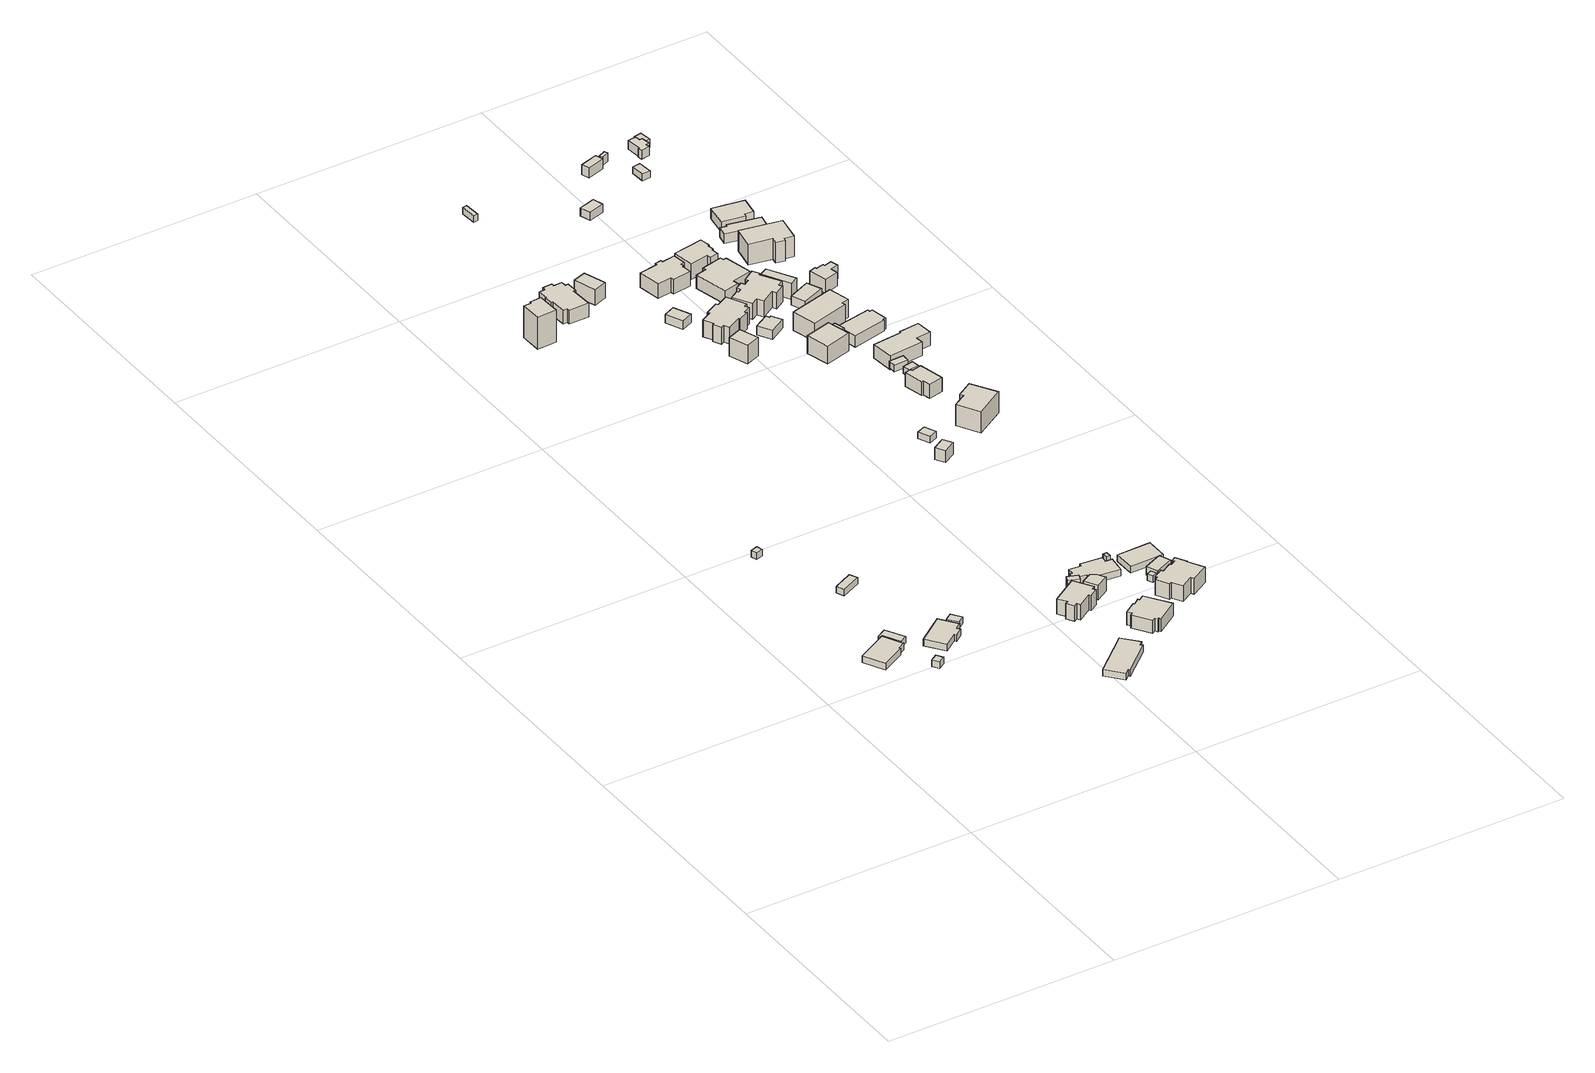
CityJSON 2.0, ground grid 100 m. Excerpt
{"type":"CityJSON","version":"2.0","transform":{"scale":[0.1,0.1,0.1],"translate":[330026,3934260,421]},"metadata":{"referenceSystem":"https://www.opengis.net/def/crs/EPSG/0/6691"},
"CityObjects":{
"building1":{"type":"Building","attributes":{"usage":"411","storeysAboveGround":2,"BuildingIDAttribute.prefecture":"14","BuildingIDAttribute.city":"14151","BuildingDetailAttribute.totalFloorArea":252.6,"BuildingDetailAttribute.buildingFootprintArea":126.3,"BuildingDetailAttribute.buildingStructureType":"601","BuildingDetailAttribute.buildingStructureOrgType":"1","BuildingDetailAttribute.orgUsage":"10","BuildingDetailAttribute.surveyYear":2015,"BuildingLandSlideRiskAttribute.description":"1","BuildingLandSlideRiskAttribute.areaType":"1"},"geometry":[{"type":"Solid","lod":"1","boundaries":[[[[0,1,2,3,4,5,6,7]],[[6,8,9,7]],[[5,10,8,6]],[[4,11,10,5]],[[3,12,11,4]],[[2,13,12,3]],[[1,14,13,2]],[[0,15,14,1]],[[7,9,15,0]],[[8,10,11,12,13,14,15,9]]]]}]},
"building2":{"type":"Building","attributes":{"BuildingIDAttribute.prefecture":"14","BuildingIDAttribute.city":"14151","BuildingDetailAttribute.surveyYear":2015},"geometry":[{"type":"Solid","lod":"1","boundaries":[[[[16,17,18,19]],[[18,20,21,19]],[[17,22,20,18]],[[16,23,22,17]],[[19,21,23,16]],[[20,22,23,21]]]]}]},
"building3":{"type":"Building","attributes":{"BuildingIDAttribute.prefecture":"14","BuildingIDAttribute.city":"14151","BuildingDetailAttribute.surveyYear":2015},"geometry":[{"type":"Solid","lod":"1","boundaries":[[[[24,25,26,27,28,29]],[[28,30,31,29]],[[27,32,30,28]],[[26,33,32,27]],[[25,34,33,26]],[[24,35,34,25]],[[29,31,35,24]],[[30,32,33,34,35,31]]]]}]},
"building4":{"type":"Building","attributes":{"usage":"411","storeysAboveGround":2,"BuildingIDAttribute.prefecture":"14","BuildingIDAttribute.city":"14151","BuildingDetailAttribute.totalFloorArea":239.64,"BuildingDetailAttribute.buildingFootprintArea":119.82,"BuildingDetailAttribute.buildingStructureType":"601","BuildingDetailAttribute.buildingStructureOrgType":"1","BuildingDetailAttribute.orgUsage":"10","BuildingDetailAttribute.surveyYear":2015},"geometry":[{"type":"Solid","lod":"1","boundaries":[[[[36,37,38,39,40,41,42,43]],[[42,44,45,43]],[[41,46,44,42]],[[40,47,46,41]],[[39,48,47,40]],[[38,49,48,39]],[[37,50,49,38]],[[36,51,50,37]],[[43,45,51,36]],[[44,46,47,48,49,50,51,45]]]]}]},
"building5":{"type":"Building","attributes":{"BuildingIDAttribute.prefecture":"14","BuildingIDAttribute.city":"14151","BuildingDetailAttribute.surveyYear":2015},"geometry":[{"type":"Solid","lod":"1","boundaries":[[[[52,53,54,55]],[[54,56,57,55]],[[53,58,56,54]],[[52,59,58,53]],[[55,57,59,52]],[[56,58,59,57]]]]}]},
"building6":{"type":"Building","attributes":{"BuildingIDAttribute.prefecture":"14","BuildingIDAttribute.city":"14151","BuildingDetailAttribute.surveyYear":2015},"geometry":[{"type":"Solid","lod":"1","boundaries":[[[[60,61,62,63]],[[62,64,65,63]],[[61,66,64,62]],[[60,67,66,61]],[[63,65,67,60]],[[64,66,67,65]]]]}]},
"building7":{"type":"Building","attributes":{"usage":"411","storeysAboveGround":2,"BuildingIDAttribute.prefecture":"14","BuildingIDAttribute.city":"14151","BuildingDetailAttribute.totalFloorArea":27.22,"BuildingDetailAttribute.buildingFootprintArea":13.61,"BuildingDetailAttribute.buildingStructureType":"601","BuildingDetailAttribute.buildingStructureOrgType":"1","BuildingDetailAttribute.orgUsage":"10","BuildingDetailAttribute.surveyYear":2015},"geometry":[{"type":"Solid","lod":"1","boundaries":[[[[68,69,70,71]],[[70,72,73,71]],[[69,74,72,70]],[[68,75,74,69]],[[71,73,75,68]],[[72,74,75,73]]]]}]},
"building8":{"type":"Building","attributes":{"usage":"411","storeysAboveGround":1,"BuildingIDAttribute.prefecture":"14","BuildingIDAttribute.city":"14151","BuildingDetailAttribute.totalFloorArea":172.03,"BuildingDetailAttribute.buildingFootprintArea":172.03,"BuildingDetailAttribute.buildingStructureType":"601","BuildingDetailAttribute.buildingStructureOrgType":"1","BuildingDetailAttribute.orgUsage":"10","BuildingDetailAttribute.surveyYear":2015},"geometry":[{"type":"Solid","lod":"1","boundaries":[[[[76,77,78,79,80,81,82,83]],[[82,84,85,83]],[[81,86,84,82]],[[80,87,86,81]],[[79,88,87,80]],[[78,89,88,79]],[[77,90,89,78]],[[76,91,90,77]],[[83,85,91,76]],[[84,86,87,88,89,90,91,85]]]]}]},
"building9":{"type":"Building","attributes":{"usage":"411","measuredHeight":8.7,"storeysAboveGround":2,"BuildingIDAttribute.prefecture":"14","BuildingIDAttribute.city":"14151","BuildingDetailAttribute.totalFloorArea":231.31,"BuildingDetailAttribute.buildingFootprintArea":115.66,"BuildingDetailAttribute.buildingStructureType":"601","BuildingDetailAttribute.buildingStructureOrgType":"1","BuildingDetailAttribute.orgUsage":"10","BuildingDetailAttribute.surveyYear":2015},"geometry":[{"type":"Solid","lod":"1","boundaries":[[[[92,93,94,95,96,97,98,99,100,101,102,103]],[[102,104,105,103]],[[101,106,104,102]],[[100,107,106,101]],[[99,108,107,100]],[[98,109,108,99]],[[97,110,109,98]],[[96,111,110,97]],[[95,112,111,96]],[[94,113,112,95]],[[93,114,113,94]],[[92,115,114,93]],[[103,105,115,92]],[[104,106,107,108,109,110,111,112,113,114,115,105]]]]}]},
"building10":{"type":"Building","attributes":{"usage":"411","measuredHeight":6.9,"storeysAboveGround":1,"BuildingIDAttribute.prefecture":"14","BuildingIDAttribute.city":"14151","BuildingDetailAttribute.totalFloorArea":136.78,"BuildingDetailAttribute.buildingFootprintArea":136.78,"BuildingDetailAttribute.buildingStructureType":"601","BuildingDetailAttribute.buildingStructureOrgType":"1","BuildingDetailAttribute.orgUsage":"10","BuildingDetailAttribute.surveyYear":2015},"geometry":[{"type":"Solid","lod":"1","boundaries":[[[[116,117,118,119,120,121,122,123,124,125,126,127,128,129]],[[128,130,131,129]],[[127,132,130,128]],[[126,133,132,127]],[[125,134,133,126]],[[124,135,134,125]],[[123,136,135,124]],[[122,137,136,123]],[[121,138,137,122]],[[120,139,138,121]],[[119,140,139,120]],[[118,141,140,119]],[[117,142,141,118]],[[116,143,142,117]],[[129,131,143,116]],[[130,132,133,134,135,136,137,138,139,140,141,142,143,131]]]]}]},
"building11":{"type":"Building","attributes":{"measuredHeight":4.5,"BuildingIDAttribute.prefecture":"14","BuildingIDAttribute.city":"14151","BuildingDetailAttribute.surveyYear":2015},"geometry":[{"type":"Solid","lod":"1","boundaries":[[[[144,145,146,147]],[[146,148,149,147]],[[145,150,148,146]],[[144,151,150,145]],[[147,149,151,144]],[[148,150,151,149]]]]}]},
"building12":{"type":"Building","attributes":{"usage":"411","measuredHeight":6.9,"storeysAboveGround":2,"BuildingIDAttribute.prefecture":"14","BuildingIDAttribute.city":"14151","BuildingDetailAttribute.totalFloorArea":51.65,"BuildingDetailAttribute.buildingFootprintArea":25.83,"BuildingDetailAttribute.buildingStructureType":"601","BuildingDetailAttribute.buildingStructureOrgType":"1","BuildingDetailAttribute.orgUsage":"10","BuildingDetailAttribute.surveyYear":2015},"geometry":[{"type":"Solid","lod":"1","boundaries":[[[[152,153,154,155,156]],[[155,157,158,156]],[[154,159,157,155]],[[153,160,159,154]],[[152,161,160,153]],[[156,158,161,152]],[[157,159,160,161,158]]]]}]},
"building13":{"type":"Building","attributes":{"usage":"411","storeysAboveGround":1,"BuildingIDAttribute.prefecture":"14","BuildingIDAttribute.city":"14151","BuildingDetailAttribute.totalFloorArea":134.19,"BuildingDetailAttribute.buildingFootprintArea":134.19,"BuildingDetailAttribute.buildingStructureType":"601","BuildingDetailAttribute.buildingStructureOrgType":"1","BuildingDetailAttribute.orgUsage":"10","BuildingDetailAttribute.surveyYear":2015},"geometry":[{"type":"Solid","lod":"1","boundaries":[[[[162,163,164,165,166,167,168,169,170,171,172,173,174,175]],[[174,176,177,175]],[[173,178,176,174]],[[172,179,178,173]],[[171,180,179,172]],[[170,181,180,171]],[[169,182,181,170]],[[168,183,182,169]],[[167,184,183,168]],[[166,185,184,167]],[[165,186,185,166]],[[164,187,186,165]],[[163,188,187,164]],[[162,189,188,163]],[[175,177,189,162]],[[176,178,179,180,181,182,183,184,185,186,187,188,189,177]]]]}]},
"building14":{"type":"Building","attributes":{"BuildingIDAttribute.prefecture":"14","BuildingIDAttribute.city":"14151","BuildingDetailAttribute.surveyYear":2015},"geometry":[{"type":"Solid","lod":"1","boundaries":[[[[190,191,192,193]],[[192,194,195,193]],[[191,196,194,192]],[[190,197,196,191]],[[193,195,197,190]],[[194,196,197,195]]]]}]},
"building15":{"type":"Building","attributes":{"BuildingIDAttribute.prefecture":"14","BuildingIDAttribute.city":"14151","BuildingDetailAttribute.surveyYear":2015},"geometry":[{"type":"Solid","lod":"1","boundaries":[[[[198,199,200,201]],[[200,202,203,201]],[[199,204,202,200]],[[198,205,204,199]],[[201,203,205,198]],[[202,204,205,203]]]]}]},
"building16":{"type":"Building","attributes":{"usage":"411","measuredHeight":8.7,"storeysAboveGround":1,"BuildingIDAttribute.prefecture":"14","BuildingIDAttribute.city":"14151","BuildingDetailAttribute.totalFloorArea":154.6,"BuildingDetailAttribute.buildingFootprintArea":154.6,"BuildingDetailAttribute.buildingStructureType":"601","BuildingDetailAttribute.buildingStructureOrgType":"1","BuildingDetailAttribute.orgUsage":"10","BuildingDetailAttribute.surveyYear":2015,"BuildingLandSlideRiskAttribute.description":"1","BuildingLandSlideRiskAttribute.areaType":"1"},"geometry":[{"type":"Solid","lod":"1","boundaries":[[[[206,207,208,209,210,211,212,213,214,215,216,217,218,219,220,221,222,223]],[[222,224,225,223]],[[221,226,224,222]],[[220,227,226,221]],[[219,228,227,220]],[[218,229,228,219]],[[217,230,229,218]],[[216,231,230,217]],[[215,232,231,216]],[[214,233,232,215]],[[213,234,233,214]],[[212,235,234,213]],[[211,236,235,212]],[[210,237,236,211]],[[209,238,237,210]],[[208,239,238,209]],[[207,240,239,208]],[[206,241,240,207]],[[223,225,241,206]],[[224,226,227,228,229,230,231,232,233,234,235,236,237,238,239,240,241,225]]]]}]},
"building17":{"type":"Building","attributes":{"usage":"411","measuredHeight":4.5,"storeysAboveGround":1,"BuildingIDAttribute.prefecture":"14","BuildingIDAttribute.city":"14151","BuildingDetailAttribute.totalFloorArea":37.35,"BuildingDetailAttribute.buildingFootprintArea":37.35,"BuildingDetailAttribute.buildingStructureType":"601","BuildingDetailAttribute.buildingStructureOrgType":"1","BuildingDetailAttribute.orgUsage":"10","BuildingDetailAttribute.surveyYear":2015,"BuildingLandSlideRiskAttribute.description":"1","BuildingLandSlideRiskAttribute.areaType":"1"},"geometry":[{"type":"Solid","lod":"1","boundaries":[[[[242,243,244,245]],[[244,246,247,245]],[[243,248,246,244]],[[242,249,248,243]],[[245,247,249,242]],[[246,248,249,247]]]]}]},
"building18":{"type":"Building","attributes":{"usage":"451","storeysAboveGround":1,"BuildingIDAttribute.prefecture":"14","BuildingIDAttribute.city":"14151","BuildingDetailAttribute.totalFloorArea":100.28,"BuildingDetailAttribute.buildingFootprintArea":100.28,"BuildingDetailAttribute.buildingStructureType":"601","BuildingDetailAttribute.buildingStructureOrgType":"1","BuildingDetailAttribute.orgUsage":"200","BuildingDetailAttribute.surveyYear":2015,"BuildingLandSlideRiskAttribute.description":"1","BuildingLandSlideRiskAttribute.areaType":"1"},"geometry":[{"type":"Solid","lod":"1","boundaries":[[[[250,251,252,253]],[[252,254,255,253]],[[251,256,254,252]],[[250,257,256,251]],[[253,255,257,250]],[[254,256,257,255]]]]}]},
"building19":{"type":"Building","attributes":{"usage":"411","measuredHeight":17.9,"storeysAboveGround":2,"BuildingIDAttribute.prefecture":"14","BuildingIDAttribute.city":"14151","BuildingDetailAttribute.totalFloorArea":140.85,"BuildingDetailAttribute.buildingFootprintArea":70.43,"BuildingDetailAttribute.buildingStructureType":"601","BuildingDetailAttribute.buildingStructureOrgType":"1","BuildingDetailAttribute.orgUsage":"10","BuildingDetailAttribute.surveyYear":2015,"BuildingLandSlideRiskAttribute.description":"1","BuildingLandSlideRiskAttribute.areaType":"1"},"geometry":[{"type":"Solid","lod":"1","boundaries":[[[[258,259,260,261,262,263]],[[262,264,265,263]],[[261,266,264,262]],[[260,267,266,261]],[[259,268,267,260]],[[258,269,268,259]],[[263,265,269,258]],[[264,266,267,268,269,265]]]]}]},
"building20":{"type":"Building","attributes":{"usage":"411","measuredHeight":7.1,"storeysAboveGround":2,"BuildingIDAttribute.prefecture":"14","BuildingIDAttribute.city":"14151","BuildingDetailAttribute.totalFloorArea":318.19,"BuildingDetailAttribute.buildingFootprintArea":159.09,"BuildingDetailAttribute.buildingStructureType":"601","BuildingDetailAttribute.buildingStructureOrgType":"1","BuildingDetailAttribute.orgUsage":"10","BuildingDetailAttribute.surveyYear":2015,"BuildingLandSlideRiskAttribute.description":"1","BuildingLandSlideRiskAttribute.areaType":"1"},"geometry":[{"type":"Solid","lod":"1","boundaries":[[[[270,271,272,273,274,275,276,277,278,279,280,281,282,283,284,285,286,287]],[[286,288,289,287]],[[285,290,288,286]],[[284,291,290,285]],[[283,292,291,284]],[[282,293,292,283]],[[281,294,293,282]],[[280,295,294,281]],[[279,296,295,280]],[[278,297,296,279]],[[277,298,297,278]],[[276,299,298,277]],[[275,300,299,276]],[[274,301,300,275]],[[273,302,301,274]],[[272,303,302,273]],[[271,304,303,272]],[[270,305,304,271]],[[287,289,305,270]],[[288,290,291,292,293,294,295,296,297,298,299,300,301,302,303,304,305,289]]]]}]},
"building21":{"type":"Building","attributes":{"usage":"411","measuredHeight":5.7,"storeysAboveGround":1,"BuildingIDAttribute.prefecture":"14","BuildingIDAttribute.city":"14151","BuildingDetailAttribute.totalFloorArea":23.14,"BuildingDetailAttribute.buildingFootprintArea":23.14,"BuildingDetailAttribute.buildingStructureType":"601","BuildingDetailAttribute.buildingStructureOrgType":"1","BuildingDetailAttribute.orgUsage":"10","BuildingDetailAttribute.surveyYear":2015,"BuildingLandSlideRiskAttribute.description":"1","BuildingLandSlideRiskAttribute.areaType":"1"},"geometry":[{"type":"Solid","lod":"1","boundaries":[[[[306,307,308,309]],[[308,310,311,309]],[[307,312,310,308]],[[306,313,312,307]],[[309,311,313,306]],[[310,312,313,311]]]]}]},
"building22":{"type":"Building","attributes":{"usage":"411","storeysAboveGround":1,"BuildingIDAttribute.prefecture":"14","BuildingIDAttribute.city":"14151","BuildingDetailAttribute.totalFloorArea":18.35,"BuildingDetailAttribute.buildingFootprintArea":18.35,"BuildingDetailAttribute.buildingStructureType":"601","BuildingDetailAttribute.buildingStructureOrgType":"1","BuildingDetailAttribute.orgUsage":"10","BuildingDetailAttribute.surveyYear":2015,"BuildingLandSlideRiskAttribute.description":"1","BuildingLandSlideRiskAttribute.areaType":"1"},"geometry":[{"type":"Solid","lod":"1","boundaries":[[[[314,315,316,317]],[[316,318,319,317]],[[315,320,318,316]],[[314,321,320,315]],[[317,319,321,314]],[[318,320,321,319]]]]}]},
"building23":{"type":"Building","attributes":{"usage":"411","measuredHeight":7.6,"storeysAboveGround":2,"BuildingIDAttribute.prefecture":"14","BuildingIDAttribute.city":"14151","BuildingDetailAttribute.totalFloorArea":85.54,"BuildingDetailAttribute.buildingFootprintArea":42.77,"BuildingDetailAttribute.buildingStructureType":"601","BuildingDetailAttribute.buildingStructureOrgType":"1","BuildingDetailAttribute.orgUsage":"10","BuildingDetailAttribute.surveyYear":2015},"geometry":[{"type":"Solid","lod":"1","boundaries":[[[[322,323,324,325]],[[324,326,327,325]],[[323,328,326,324]],[[322,329,328,323]],[[325,327,329,322]],[[326,328,329,327]]]]}]},
"building24":{"type":"Building","attributes":{"measuredHeight":4.4,"BuildingIDAttribute.prefecture":"14","BuildingIDAttribute.city":"14151","BuildingDetailAttribute.surveyYear":2015},"geometry":[{"type":"Solid","lod":"1","boundaries":[[[[330,331,332,333]],[[332,334,335,333]],[[331,336,334,332]],[[330,337,336,331]],[[333,335,337,330]],[[334,336,337,335]]]]}]},
"building25":{"type":"Building","attributes":{"usage":"411","measuredHeight":9.4,"storeysAboveGround":2,"BuildingIDAttribute.prefecture":"14","BuildingIDAttribute.city":"14151","BuildingDetailAttribute.totalFloorArea":79.73,"BuildingDetailAttribute.buildingFootprintArea":39.86,"BuildingDetailAttribute.buildingStructureType":"601","BuildingDetailAttribute.buildingStructureOrgType":"1","BuildingDetailAttribute.orgUsage":"10","BuildingDetailAttribute.surveyYear":2015,"BuildingLandSlideRiskAttribute.description":"1","BuildingLandSlideRiskAttribute.areaType":"1"},"geometry":[{"type":"Solid","lod":"1","boundaries":[[[[338,339,340,341]],[[340,342,343,341]],[[339,344,342,340]],[[338,345,344,339]],[[341,343,345,338]],[[342,344,345,343]]]]}]},
"building26":{"type":"Building","attributes":{"usage":"411","measuredHeight":9.4,"storeysAboveGround":1,"BuildingIDAttribute.prefecture":"14","BuildingIDAttribute.city":"14151","BuildingDetailAttribute.totalFloorArea":162.7,"BuildingDetailAttribute.buildingFootprintArea":162.7,"BuildingDetailAttribute.buildingStructureType":"601","BuildingDetailAttribute.buildingStructureOrgType":"1","BuildingDetailAttribute.orgUsage":"10","BuildingDetailAttribute.surveyYear":2015,"BuildingLandSlideRiskAttribute.description":"1","BuildingLandSlideRiskAttribute.areaType":"1"},"geometry":[{"type":"Solid","lod":"1","boundaries":[[[[346,347,348,349,350,351,352,353,354,355,356,357,358,359,360,361,362,363]],[[362,364,365,363]],[[361,366,364,362]],[[360,367,366,361]],[[359,368,367,360]],[[358,369,368,359]],[[357,370,369,358]],[[356,371,370,357]],[[355,372,371,356]],[[354,373,372,355]],[[353,374,373,354]],[[352,375,374,353]],[[351,376,375,352]],[[350,377,376,351]],[[349,378,377,350]],[[348,379,378,349]],[[347,380,379,348]],[[346,381,380,347]],[[363,365,381,346]],[[364,366,367,368,369,370,371,372,373,374,375,376,377,378,379,380,381,365]]]]}]},
"building27":{"type":"Building","attributes":{"BuildingIDAttribute.prefecture":"14","BuildingIDAttribute.city":"14151","BuildingDetailAttribute.surveyYear":2015},"geometry":[{"type":"Solid","lod":"1","boundaries":[[[[382,383,384,385]],[[384,386,387,385]],[[383,388,386,384]],[[382,389,388,383]],[[385,387,389,382]],[[386,388,389,387]]]]}]},
"building28":{"type":"Building","attributes":{"usage":"411","measuredHeight":11.3,"storeysAboveGround":2,"BuildingIDAttribute.prefecture":"14","BuildingIDAttribute.city":"14151","BuildingDetailAttribute.totalFloorArea":240.13,"BuildingDetailAttribute.buildingFootprintArea":120.07,"BuildingDetailAttribute.buildingStructureType":"601","BuildingDetailAttribute.buildingStructureOrgType":"1","BuildingDetailAttribute.orgUsage":"10","BuildingDetailAttribute.surveyYear":2015},"geometry":[{"type":"Solid","lod":"1","boundaries":[[[[390,391,392,393,394,395]],[[394,396,397,395]],[[393,398,396,394]],[[392,399,398,393]],[[391,400,399,392]],[[390,401,400,391]],[[395,397,401,390]],[[396,398,399,400,401,397]]]]}]},
"building29":{"type":"Building","attributes":{"usage":"411","measuredHeight":9.2,"storeysAboveGround":1,"BuildingIDAttribute.prefecture":"14","BuildingIDAttribute.city":"14151","BuildingDetailAttribute.totalFloorArea":83.29,"BuildingDetailAttribute.buildingFootprintArea":83.29,"BuildingDetailAttribute.buildingStructureType":"601","BuildingDetailAttribute.buildingStructureOrgType":"1","BuildingDetailAttribute.orgUsage":"10","BuildingDetailAttribute.surveyYear":2015},"geometry":[{"type":"Solid","lod":"1","boundaries":[[[[402,403,404,405,406]],[[405,407,408,406]],[[404,409,407,405]],[[403,410,409,404]],[[402,411,410,403]],[[406,408,411,402]],[[407,409,410,411,408]]]]}]},
"building30":{"type":"Building","attributes":{"usage":"411","measuredHeight":4.9,"storeysAboveGround":1,"BuildingIDAttribute.prefecture":"14","BuildingIDAttribute.city":"14151","BuildingDetailAttribute.totalFloorArea":46.66,"BuildingDetailAttribute.buildingFootprintArea":46.66,"BuildingDetailAttribute.buildingStructureType":"601","BuildingDetailAttribute.buildingStructureOrgType":"1","BuildingDetailAttribute.orgUsage":"10","BuildingDetailAttribute.surveyYear":2015},"geometry":[{"type":"Solid","lod":"1","boundaries":[[[[412,413,414,415,416,417]],[[416,418,419,417]],[[415,420,418,416]],[[414,421,420,415]],[[413,422,421,414]],[[412,423,422,413]],[[417,419,423,412]],[[418,420,421,422,423,419]]]]}]},
"building31":{"type":"Building","attributes":{"usage":"411","measuredHeight":7.1,"storeysAboveGround":2,"BuildingIDAttribute.prefecture":"14","BuildingIDAttribute.city":"14151","BuildingDetailAttribute.totalFloorArea":115.55,"BuildingDetailAttribute.buildingFootprintArea":57.78,"BuildingDetailAttribute.buildingStructureType":"601","BuildingDetailAttribute.buildingStructureOrgType":"1","BuildingDetailAttribute.orgUsage":"10","BuildingDetailAttribute.surveyYear":2015},"geometry":[{"type":"Solid","lod":"1","boundaries":[[[[424,425,426,427,428,429,430,431]],[[430,432,433,431]],[[429,434,432,430]],[[428,435,434,429]],[[427,436,435,428]],[[426,437,436,427]],[[425,438,437,426]],[[424,439,438,425]],[[431,433,439,424]],[[432,434,435,436,437,438,439,433]]]]}]},
"building32":{"type":"Building","attributes":{"usage":"411","measuredHeight":7.7,"storeysAboveGround":2,"BuildingIDAttribute.prefecture":"14","BuildingIDAttribute.city":"14151","BuildingDetailAttribute.totalFloorArea":249.63,"BuildingDetailAttribute.buildingFootprintArea":124.82,"BuildingDetailAttribute.buildingStructureType":"601","BuildingDetailAttribute.buildingStructureOrgType":"1","BuildingDetailAttribute.orgUsage":"10","BuildingDetailAttribute.surveyYear":2015},"geometry":[{"type":"Solid","lod":"1","boundaries":[[[[440,441,442,443,444,445,446,447,448,449,450,451,452,453]],[[452,454,455,453]],[[451,456,454,452]],[[450,457,456,451]],[[449,458,457,450]],[[448,459,458,449]],[[447,460,459,448]],[[446,461,460,447]],[[445,462,461,446]],[[444,463,462,445]],[[443,464,463,444]],[[442,465,464,443]],[[441,466,465,442]],[[440,467,466,441]],[[453,455,467,440]],[[454,456,457,458,459,460,461,462,463,464,465,466,467,455]]]]}]},
"building33":{"type":"Building","attributes":{"measuredHeight":3.7,"BuildingIDAttribute.prefecture":"14","BuildingIDAttribute.city":"14151","BuildingDetailAttribute.surveyYear":2015},"geometry":[{"type":"Solid","lod":"1","boundaries":[[[[468,469,470,471]],[[470,472,473,471]],[[469,474,472,470]],[[468,475,474,469]],[[471,473,475,468]],[[472,474,475,473]]]]}]},
"building34":{"type":"Building","attributes":{"measuredHeight":7,"BuildingIDAttribute.prefecture":"14","BuildingIDAttribute.city":"14151","BuildingDetailAttribute.surveyYear":2015},"geometry":[{"type":"Solid","lod":"1","boundaries":[[[[476,477,478,479]],[[478,480,481,479]],[[477,482,480,478]],[[476,483,482,477]],[[479,481,483,476]],[[480,482,483,481]]]]}]},
"building35":{"type":"Building","attributes":{"BuildingIDAttribute.prefecture":"14","BuildingIDAttribute.city":"14151","BuildingDetailAttribute.surveyYear":2015},"geometry":[{"type":"Solid","lod":"1","boundaries":[[[[484,485,486,487]],[[486,488,489,487]],[[485,490,488,486]],[[484,491,490,485]],[[487,489,491,484]],[[488,490,491,489]]]]}]},
"building36":{"type":"Building","attributes":{"usage":"413","measuredHeight":9.7,"storeysAboveGround":1,"BuildingIDAttribute.prefecture":"14","BuildingIDAttribute.city":"14151","BuildingDetailAttribute.totalFloorArea":180.06,"BuildingDetailAttribute.buildingFootprintArea":180.06,"BuildingDetailAttribute.buildingStructureType":"601","BuildingDetailAttribute.buildingStructureOrgType":"1","BuildingDetailAttribute.orgUsage":"30","BuildingDetailAttribute.surveyYear":2015},"geometry":[{"type":"Solid","lod":"1","boundaries":[[[[492,493,494,495,496,497,498,499,500,501,502,503,504,505,506,507,508,509,510,511]],[[510,512,513,511]],[[509,514,512,510]],[[508,515,514,509]],[[507,516,515,508]],[[506,517,516,507]],[[505,518,517,506]],[[504,519,518,505]],[[503,520,519,504]],[[502,521,520,503]],[[501,522,521,502]],[[500,523,522,501]],[[499,524,523,500]],[[498,525,524,499]],[[497,526,525,498]],[[496,527,526,497]],[[495,528,527,496]],[[494,529,528,495]],[[493,530,529,494]],[[492,531,530,493]],[[511,513,531,492]],[[512,514,515,516,517,518,519,520,521,522,523,524,525,526,527,528,529,530,531,513]]]]}]},
"building37":{"type":"Building","attributes":{"usage":"411","measuredHeight":7.7,"storeysAboveGround":2,"BuildingIDAttribute.prefecture":"14","BuildingIDAttribute.city":"14151","BuildingDetailAttribute.totalFloorArea":387.7,"BuildingDetailAttribute.buildingFootprintArea":193.85,"BuildingDetailAttribute.buildingStructureType":"601","BuildingDetailAttribute.buildingStructureOrgType":"1","BuildingDetailAttribute.orgUsage":"10","BuildingDetailAttribute.surveyYear":2015},"geometry":[{"type":"Solid","lod":"1","boundaries":[[[[532,533,534,535,536,537,538,539,540,541]],[[540,542,543,541]],[[539,544,542,540]],[[538,545,544,539]],[[537,546,545,538]],[[536,547,546,537]],[[535,548,547,536]],[[534,549,548,535]],[[533,550,549,534]],[[532,551,550,533]],[[541,543,551,532]],[[542,544,545,546,547,548,549,550,551,543]]]]}]},
"building38":{"type":"Building","attributes":{"usage":"411","measuredHeight":9.6,"storeysAboveGround":2,"BuildingIDAttribute.prefecture":"14","BuildingIDAttribute.city":"14151","BuildingDetailAttribute.totalFloorArea":306.72,"BuildingDetailAttribute.buildingFootprintArea":153.36,"BuildingDetailAttribute.buildingStructureType":"601","BuildingDetailAttribute.buildingStructureOrgType":"1","BuildingDetailAttribute.orgUsage":"10","BuildingDetailAttribute.surveyYear":2015},"geometry":[{"type":"Solid","lod":"1","boundaries":[[[[552,553,554,555,556,557]],[[556,558,559,557]],[[555,560,558,556]],[[554,561,560,555]],[[553,562,561,554]],[[552,563,562,553]],[[557,559,563,552]],[[558,560,561,562,563,559]]]]}]},
"building39":{"type":"Building","attributes":{"usage":"411","measuredHeight":7,"storeysAboveGround":1,"BuildingIDAttribute.prefecture":"14","BuildingIDAttribute.city":"14151","BuildingDetailAttribute.totalFloorArea":166.56,"BuildingDetailAttribute.buildingFootprintArea":166.56,"BuildingDetailAttribute.buildingStructureType":"601","BuildingDetailAttribute.buildingStructureOrgType":"1","BuildingDetailAttribute.orgUsage":"10","BuildingDetailAttribute.surveyYear":2015},"geometry":[{"type":"Solid","lod":"1","boundaries":[[[[564,565,566,567,568,569,570,571]],[[570,572,573,571]],[[569,574,572,570]],[[568,575,574,569]],[[567,576,575,568]],[[566,577,576,567]],[[565,578,577,566]],[[564,579,578,565]],[[571,573,579,564]],[[572,574,575,576,577,578,579,573]]]]}]},
"building40":{"type":"Building","attributes":{"usage":"411","measuredHeight":8,"storeysAboveGround":2,"BuildingIDAttribute.prefecture":"14","BuildingIDAttribute.city":"14151","BuildingDetailAttribute.totalFloorArea":211.34,"BuildingDetailAttribute.buildingFootprintArea":105.67,"BuildingDetailAttribute.buildingStructureType":"601","BuildingDetailAttribute.buildingStructureOrgType":"1","BuildingDetailAttribute.orgUsage":"10","BuildingDetailAttribute.surveyYear":2015},"geometry":[{"type":"Solid","lod":"1","boundaries":[[[[580,581,582,583,584,585,586,587]],[[586,588,589,587]],[[585,590,588,586]],[[584,591,590,585]],[[583,592,591,584]],[[582,593,592,583]],[[581,594,593,582]],[[580,595,594,581]],[[587,589,595,580]],[[588,590,591,592,593,594,595,589]]]]}]},
"building41":{"type":"Building","attributes":{"usage":"411","measuredHeight":8,"storeysAboveGround":2,"BuildingIDAttribute.prefecture":"14","BuildingIDAttribute.city":"14151","BuildingDetailAttribute.totalFloorArea":176.73,"BuildingDetailAttribute.buildingFootprintArea":88.36,"BuildingDetailAttribute.buildingStructureType":"601","BuildingDetailAttribute.buildingStructureOrgType":"1","BuildingDetailAttribute.orgUsage":"10","BuildingDetailAttribute.surveyYear":2015},"geometry":[{"type":"Solid","lod":"1","boundaries":[[[[596,597,598,599,600,601,602,603,604,605]],[[604,606,607,605]],[[603,608,606,604]],[[602,609,608,603]],[[601,610,609,602]],[[600,611,610,601]],[[599,612,611,600]],[[598,613,612,599]],[[597,614,613,598]],[[596,615,614,597]],[[605,607,615,596]],[[606,608,609,610,611,612,613,614,615,607]]]]}]},
"building42":{"type":"Building","attributes":{"usage":"451","measuredHeight":5.2,"storeysAboveGround":2,"BuildingIDAttribute.prefecture":"14","BuildingIDAttribute.city":"14151","BuildingDetailAttribute.totalFloorArea":98.07,"BuildingDetailAttribute.buildingFootprintArea":49.04,"BuildingDetailAttribute.buildingStructureType":"601","BuildingDetailAttribute.buildingStructureOrgType":"1","BuildingDetailAttribute.orgUsage":"200","BuildingDetailAttribute.surveyYear":2015},"geometry":[{"type":"Solid","lod":"1","boundaries":[[[[616,617,618,619]],[[618,620,621,619]],[[617,622,620,618]],[[616,623,622,617]],[[619,621,623,616]],[[620,622,623,621]]]]}]},
"building43":{"type":"Building","attributes":{"usage":"413","measuredHeight":8.4,"storeysAboveGround":1,"BuildingIDAttribute.prefecture":"14","BuildingIDAttribute.city":"14151","BuildingDetailAttribute.totalFloorArea":42.36,"BuildingDetailAttribute.buildingFootprintArea":42.36,"BuildingDetailAttribute.buildingStructureType":"601","BuildingDetailAttribute.buildingStructureOrgType":"1","BuildingDetailAttribute.orgUsage":"30","BuildingDetailAttribute.surveyYear":2015},"geometry":[{"type":"Solid","lod":"1","boundaries":[[[[624,625,626,627]],[[626,628,629,627]],[[625,630,628,626]],[[624,631,630,625]],[[627,629,631,624]],[[628,630,631,629]]]]}]},
"building44":{"type":"Building","attributes":{"measuredHeight":4.3,"BuildingIDAttribute.prefecture":"14","BuildingIDAttribute.city":"14151","BuildingDetailAttribute.surveyYear":2015},"geometry":[{"type":"Solid","lod":"1","boundaries":[[[[632,633,634,635]],[[634,636,637,635]],[[633,638,636,634]],[[632,639,638,633]],[[635,637,639,632]],[[636,638,639,637]]]]}]},
"building45":{"type":"Building","attributes":{"usage":"411","measuredHeight":6.8,"storeysAboveGround":2,"BuildingIDAttribute.prefecture":"14","BuildingIDAttribute.city":"14151","BuildingDetailAttribute.totalFloorArea":88.98,"BuildingDetailAttribute.buildingFootprintArea":44.49,"BuildingDetailAttribute.buildingStructureType":"601","BuildingDetailAttribute.buildingStructureOrgType":"1","BuildingDetailAttribute.orgUsage":"10","BuildingDetailAttribute.surveyYear":2015},"geometry":[{"type":"Solid","lod":"1","boundaries":[[[[640,641,642,643,644,645,646,647,648,649]],[[648,650,651,649]],[[647,652,650,648]],[[646,653,652,647]],[[645,654,653,646]],[[644,655,654,645]],[[643,656,655,644]],[[642,657,656,643]],[[641,658,657,642]],[[640,659,658,641]],[[649,651,659,640]],[[650,652,653,654,655,656,657,658,659,651]]]]}]},
"building46":{"type":"Building","attributes":{"usage":"411","measuredHeight":10.9,"storeysAboveGround":2,"BuildingIDAttribute.prefecture":"14","BuildingIDAttribute.city":"14151","BuildingDetailAttribute.totalFloorArea":325.91,"BuildingDetailAttribute.buildingFootprintArea":162.96,"BuildingDetailAttribute.buildingStructureType":"601","BuildingDetailAttribute.buildingStructureOrgType":"1","BuildingDetailAttribute.orgUsage":"10","BuildingDetailAttribute.surveyYear":2015},"geometry":[{"type":"Solid","lod":"1","boundaries":[[[[660,661,662,663,664,665,666,667]],[[666,668,669,667]],[[665,670,668,666]],[[664,671,670,665]],[[663,672,671,664]],[[662,673,672,663]],[[661,674,673,662]],[[660,675,674,661]],[[667,669,675,660]],[[668,670,671,672,673,674,675,669]]]]}]},
"building47":{"type":"Building","attributes":{"usage":"451","measuredHeight":5.5,"storeysAboveGround":1,"BuildingIDAttribute.prefecture":"14","BuildingIDAttribute.city":"14151","BuildingDetailAttribute.totalFloorArea":78.25,"BuildingDetailAttribute.buildingFootprintArea":78.25,"BuildingDetailAttribute.buildingStructureType":"601","BuildingDetailAttribute.buildingStructureOrgType":"1","BuildingDetailAttribute.orgUsage":"200","BuildingDetailAttribute.surveyYear":2015},"geometry":[{"type":"Solid","lod":"1","boundaries":[[[[676,677,678,679,680,681]],[[680,682,683,681]],[[679,684,682,680]],[[678,685,684,679]],[[677,686,685,678]],[[676,687,686,677]],[[681,683,687,676]],[[682,684,685,686,687,683]]]]}]},
"building48":{"type":"Building","attributes":{"measuredHeight":5.3,"BuildingIDAttribute.prefecture":"14","BuildingIDAttribute.city":"14151","BuildingDetailAttribute.surveyYear":2015},"geometry":[{"type":"Solid","lod":"1","boundaries":[[[[688,689,690,691]],[[690,692,693,691]],[[689,694,692,690]],[[688,695,694,689]],[[691,693,695,688]],[[692,694,695,693]]]]}]},
"building49":{"type":"Building","attributes":{"usage":"411","measuredHeight":5.7,"storeysAboveGround":1,"BuildingIDAttribute.prefecture":"14","BuildingIDAttribute.city":"14151","BuildingDetailAttribute.totalFloorArea":103.57,"BuildingDetailAttribute.buildingFootprintArea":103.57,"BuildingDetailAttribute.buildingStructureType":"601","BuildingDetailAttribute.buildingStructureOrgType":"1","BuildingDetailAttribute.orgUsage":"10","BuildingDetailAttribute.surveyYear":2015},"geometry":[{"type":"Solid","lod":"1","boundaries":[[[[696,697,698,699,700,701]],[[700,702,703,701]],[[699,704,702,700]],[[698,705,704,699]],[[697,706,705,698]],[[696,707,706,697]],[[701,703,707,696]],[[702,704,705,706,707,703]]]]}]},
"building50":{"type":"Building","attributes":{"measuredHeight":4,"BuildingIDAttribute.prefecture":"14","BuildingIDAttribute.city":"14151","BuildingDetailAttribute.surveyYear":2015},"geometry":[{"type":"Solid","lod":"1","boundaries":[[[[708,709,710,711]],[[710,712,713,711]],[[709,714,712,710]],[[708,715,714,709]],[[711,713,715,708]],[[712,714,715,713]]]]}]},
"building51":{"type":"Building","attributes":{"usage":"431","storeysAboveGround":1,"BuildingIDAttribute.prefecture":"14","BuildingIDAttribute.city":"14151","BuildingDetailAttribute.totalFloorArea":17.59,"BuildingDetailAttribute.buildingFootprintArea":17.59,"BuildingDetailAttribute.buildingStructureType":"601","BuildingDetailAttribute.buildingStructureOrgType":"1","BuildingDetailAttribute.orgUsage":"143","BuildingDetailAttribute.surveyYear":2015},"geometry":[{"type":"Solid","lod":"1","boundaries":[[[[716,717,718,719]],[[718,720,721,719]],[[717,722,720,718]],[[716,723,722,717]],[[719,721,723,716]],[[720,722,723,721]]]]}]},
"building52":{"type":"Building","attributes":{"measuredHeight":4.5,"BuildingIDAttribute.prefecture":"14","BuildingIDAttribute.city":"14151","BuildingDetailAttribute.surveyYear":2015},"geometry":[{"type":"Solid","lod":"1","boundaries":[[[[724,725,726,727,728,729,730,731,732,733]],[[732,734,735,733]],[[731,736,734,732]],[[730,737,736,731]],[[729,738,737,730]],[[728,739,738,729]],[[727,740,739,728]],[[726,741,740,727]],[[725,742,741,726]],[[724,743,742,725]],[[733,735,743,724]],[[734,736,737,738,739,740,741,742,743,735]]]]}]},
"building53":{"type":"Building","attributes":{"measuredHeight":4.2,"BuildingIDAttribute.prefecture":"14","BuildingIDAttribute.city":"14151","BuildingDetailAttribute.surveyYear":2015},"geometry":[{"type":"Solid","lod":"1","boundaries":[[[[744,745,746,747,748,749]],[[748,750,751,749]],[[747,752,750,748]],[[746,753,752,747]],[[745,754,753,746]],[[744,755,754,745]],[[749,751,755,744]],[[750,752,753,754,755,751]]]]}]}
},
"vertices":[
[148,733,341],[151,727,341],[49,673,341],[1,762,341],[123,827,341],[135,833,341],[173,760,341],[179,749,341],[173,760,371],[179,749,371],[135,833,371],[123,827,371],[1,762,371],[49,673,371],[151,727,371],[148,733,371],
[208,571,380],[225,543,380],[195,525,380],[178,553,380],[195,525,410],[178,553,410],[225,543,410],[208,571,410],
[119,835,344],[162,859,344],[207,779,344],[173,760,344],[135,833,344],[123,827,344],[135,833,374],[123,827,374],[173,760,374],[207,779,374],[162,859,374],[119,835,374],
[388,681,368],[354,655,368],[347,663,368],[291,622,368],[234,699,368],[350,786,368],[404,713,368],[378,694,368],[404,713,398],[378,694,398],[350,786,398],[234,699,398],[291,622,398],[347,663,398],[354,655,398],[388,681,398],
[97,1649,258],[89,1676,258],[119,1685,258],[127,1658,258],[119,1685,288],[127,1658,288],[89,1676,288],[97,1649,288],
[203,1204,313],[188,1237,313],[271,1276,313],[287,1242,313],[271,1276,343],[287,1242,343],[188,1237,343],[203,1204,343],
[435,740,372],[405,717,372],[374,759,372],[404,781,372],[374,759,402],[404,781,402],[405,717,402],[435,740,402],
[692,0,450],[631,70,450],[795,213,450],[853,147,450],[837,133,450],[846,123,450],[717,12,450],[712,18,450],[717,12,480],[712,18,480],[846,123,480],[837,133,480],[853,147,480],[795,213,480],[631,70,480],[692,0,480],
[897,547,413],[883,538,413],[891,525,413],[855,502,413],[850,511,413],[789,472,413],[780,486,413],[765,476,413],[745,508,413],[758,516,413],[734,553,413],[847,625,413],[734,553,482],[847,625,482],[758,516,482],[745,508,482],[765,476,482],[780,486,482],[789,472,482],[850,511,482],[855,502,482],[891,525,482],[883,538,482],[897,547,482],
[967,207,451],[961,202,451],[953,214,451],[940,205,451],[890,280,451],[900,288,451],[888,306,451],[938,340,451],[941,335,451],[968,354,451],[972,348,451],[996,363,451],[1065,261,451],[972,198,451],[1065,261,510],[972,198,510],[996,363,510],[972,348,510],[968,354,510],[941,335,510],[938,340,510],[888,306,510],[900,288,510],[890,280,510],[940,205,510],[953,214,510],[961,202,510],[967,207,510],
[910,678,412],[901,653,412],[857,670,412],[866,694,412],[857,670,453],[866,694,453],[901,653,453],[910,678,453],
[919,614,426],[942,600,426],[962,565,426],[906,533,426],[874,589,426],[906,533,490],[874,589,490],[962,565,490],[942,600,490],[919,614,490],
[905,692,412],[890,693,412],[892,716,412],[905,714,412],[908,743,412],[959,738,412],[961,752,412],[1056,742,412],[1053,715,412],[1081,712,412],[1073,638,412],[941,652,412],[944,676,412],[904,681,412],[944,676,442],[904,681,442],[941,652,442],[1073,638,442],[1081,712,442],[1053,715,442],[1056,742,442],[961,752,442],[959,738,442],[908,743,442],[905,714,442],[892,716,442],[890,693,442],[905,692,442],
[1063,749,420],[1080,750,420],[1082,726,420],[1064,725,420],[1082,726,450],[1064,725,450],[1080,750,450],[1063,749,450],
[1139,515,428],[1128,540,428],[1150,550,428],[1161,525,428],[1150,550,458],[1161,525,458],[1128,540,458],[1139,515,458],
[1279,502,410],[1317,434,410],[1242,390,410],[1234,403,410],[1180,372,410],[1155,416,410],[1145,410,410],[1114,464,410],[1131,474,410],[1126,482,410],[1166,505,410],[1171,496,410],[1215,522,410],[1219,516,410],[1242,529,410],[1237,537,410],[1255,548,410],[1281,503,410],[1255,548,481],[1281,503,481],[1237,537,481],[1242,529,481],[1219,516,481],[1215,522,481],[1171,496,481],[1166,505,481],[1126,482,481],[1131,474,481],[1114,464,481],[1145,410,481],[1155,416,481],[1180,372,481],[1234,403,481],[1242,390,481],[1317,434,481],[1279,502,481],
[1166,526,426],[1144,574,426],[1225,610,426],[1246,561,426],[1225,610,465],[1246,561,465],[1144,574,465],[1166,526,465],
[1264,736,406],[1265,643,406],[1118,641,406],[1117,734,406],[1118,641,436],[1117,734,436],[1265,643,436],[1264,736,436],
[341,3568,9],[337,3661,9],[372,3662,9],[372,3671,9],[422,3674,9],[426,3572,9],[422,3674,154],[426,3572,154],[372,3671,154],[372,3662,154],[337,3661,154],[341,3568,154],
[548,3681,102],[550,3631,102],[540,3630,102],[545,3533,102],[457,3531,102],[457,3544,102],[439,3544,102],[435,3611,102],[429,3611,102],[426,3650,102],[431,3650,102],[429,3696,102],[455,3697,102],[454,3712,102],[496,3715,102],[497,3701,102],[533,3704,102],[535,3680,102],[533,3704,164],[535,3680,164],[497,3701,164],[496,3715,164],[454,3712,164],[455,3697,164],[429,3696,164],[431,3650,164],[426,3650,164],[429,3611,164],[435,3611,164],[439,3544,164],[457,3544,164],[457,3531,164],[545,3533,164],[540,3630,164],[550,3631,164],[548,3681,164],
[1084,1881,200],[1060,1921,200],[1113,1953,200],[1137,1913,200],[1113,1953,254],[1137,1913,254],[1060,1921,254],[1084,1881,254],
[1070,1969,243],[1047,2019,243],[1085,2036,243],[1108,1986,243],[1085,2036,273],[1108,1986,273],[1047,2019,273],[1070,1969,273],
[610,3588,98],[577,3684,98],[634,3703,98],[667,3608,98],[634,3703,169],[667,3608,169],[577,3684,169],[610,3588,169],
[828,3261,129],[778,3238,129],[745,3312,129],[794,3334,129],[745,3312,168],[794,3334,168],[778,3238,168],[828,3261,168],
[865,2925,123],[835,3005,123],[897,3029,123],[927,2948,123],[897,3029,208],[927,2948,208],[835,3005,208],[865,2925,208],
[991,3144,137],[1001,3126,137],[971,3110,137],[976,3102,137],[931,3079,137],[928,3086,137],[869,3055,137],[857,3077,137],[842,3069,137],[824,3104,137],[832,3108,137],[809,3149,137],[855,3174,137],[850,3182,137],[908,3214,137],[913,3205,137],[964,3233,137],[1006,3152,137],[964,3233,213],[1006,3152,213],[913,3205,213],[908,3214,213],[850,3182,213],[855,3174,213],[809,3149,213],[832,3108,213],[824,3104,213],[842,3069,213],[857,3077,213],[869,3055,213],[928,3086,213],[931,3079,213],[976,3102,213],[971,3110,213],[1001,3126,213],[991,3144,213],
[587,4375,34],[568,4373,34],[563,4444,34],[582,4446,34],[563,4444,64],[582,4446,64],[568,4373,64],[587,4375,64],
[1207,2007,250],[1266,2042,250],[1257,2056,250],[1324,2097,250],[1389,1992,250],[1262,1915,250],[1389,1992,346],[1262,1915,346],[1324,2097,346],[1257,2056,346],[1266,2042,346],[1207,2007,346],
[1156,2749,203],[1170,2696,203],[1057,2665,203],[1030,2765,203],[1143,2796,203],[1030,2765,284],[1143,2796,284],[1057,2665,284],[1170,2696,284],[1156,2749,284],
[1039,3044,163],[1047,3048,163],[1072,3005,163],[1000,2962,163],[966,3020,163],[1031,3058,163],[966,3020,203],[1031,3058,203],[1000,2962,203],[1072,3005,203],[1047,3048,203],[1039,3044,203],
[1231,2225,238],[1223,2259,238],[1216,2257,238],[1196,2342,238],[1224,2349,238],[1226,2340,238],[1269,2350,238],[1295,2240,238],[1269,2350,301],[1295,2240,301],[1226,2340,301],[1224,2349,301],[1196,2342,301],[1216,2257,301],[1223,2259,301],[1231,2225,301],
[891,3611,106],[919,3616,106],[920,3606,106],[977,3616,106],[986,3558,106],[971,3555,106],[973,3539,106],[967,3538,106],[974,3496,106],[892,3483,106],[889,3500,106],[827,3489,106],[810,3589,106],[892,3602,106],[810,3589,172],[892,3602,172],[827,3489,172],[889,3500,172],[892,3483,172],[974,3496,172],[967,3538,172],[973,3539,172],[971,3555,172],[986,3558,172],[977,3616,172],[920,3606,172],[919,3616,172],[891,3611,172],
[1243,2387,235],[1237,2421,235],[1283,2429,235],[1289,2394,235],[1283,2429,268],[1289,2394,268],[1237,2421,268],[1243,2387,268],
[1143,2796,204],[1177,2806,204],[1190,2759,204],[1156,2749,204],[1190,2759,263],[1156,2749,263],[1177,2806,263],[1143,2796,263],
[1227,2468,219],[1227,2502,219],[1289,2504,219],[1290,2471,219],[1289,2504,249],[1290,2471,249],[1227,2502,249],[1227,2468,249],
[1150,3292,138],[1200,3210,138],[1175,3195,138],[1184,3182,138],[1141,3155,138],[1131,3171,138],[1072,3134,138],[1055,3161,138],[1028,3145,138],[982,3220,138],[1020,3243,138],[1024,3237,138],[1039,3247,138],[1030,3262,138],[1062,3282,138],[1071,3267,138],[1095,3282,138],[1088,3293,138],[1140,3327,138],[1158,3296,138],[1140,3327,211],[1158,3296,211],[1088,3293,211],[1095,3282,211],[1071,3267,211],[1062,3282,211],[1030,3262,211],[1039,3247,211],[1024,3237,211],[1020,3243,211],[982,3220,211],[1028,3145,211],[1055,3161,211],[1072,3134,211],[1131,3171,211],[1141,3155,211],[1184,3182,211],[1175,3195,211],[1200,3210,211],[1150,3292,211],
[1016,3476,122],[1108,3498,122],[1112,3482,122],[1125,3485,122],[1155,3361,122],[1068,3341,122],[1073,3319,122],[1007,3303,122],[972,3451,122],[1020,3462,122],[972,3451,183],[1020,3462,183],[1007,3303,183],[1073,3319,183],[1068,3341,183],[1155,3361,183],[1125,3485,183],[1112,3482,183],[1108,3498,183],[1016,3476,183],
[1290,3018,168],[1314,2926,168],[1282,2918,168],[1286,2904,168],[1122,2859,168],[1094,2966,168],[1122,2859,251],[1094,2966,251],[1286,2904,251],[1282,2918,251],[1314,2926,251],[1290,3018,251],
[1349,2615,206],[1349,2622,206],[1437,2631,206],[1444,2559,206],[1380,2552,206],[1383,2519,206],[1231,2504,206],[1222,2602,206],[1231,2504,268],[1222,2602,268],[1383,2519,268],[1380,2552,268],[1444,2559,268],[1437,2631,268],[1349,2622,268],[1349,2615,268],
[1347,2828,191],[1359,2830,191],[1373,2758,191],[1361,2756,191],[1362,2750,191],[1212,2718,191],[1193,2810,191],[1345,2839,191],[1193,2810,242],[1345,2839,242],[1212,2718,242],[1362,2750,242],[1361,2756,242],[1373,2758,242],[1359,2830,242],[1347,2828,242],
[1120,3593,110],[1113,3592,110],[1118,3563,110],[1112,3562,110],[1117,3530,110],[1079,3524,110],[1077,3540,110],[996,3526,110],[981,3618,110],[1112,3640,110],[981,3618,181],[1112,3640,181],[996,3526,181],[1077,3540,181],[1079,3524,181],[1117,3530,181],[1112,3562,181],[1118,3563,181],[1113,3592,181],[1120,3593,181],
[1209,3062,159],[1183,3121,159],[1279,3164,159],[1307,3101,159],[1279,3164,200],[1307,3101,200],[1183,3121,200],[1209,3062,200],
[1221,3176,138],[1156,3290,138],[1191,3310,138],[1256,3196,138],[1191,3310,212],[1256,3196,212],[1156,3290,212],[1221,3176,212],
[930,4129,51],[916,4175,51],[986,4196,51],[1000,4150,51],[986,4196,88],[1000,4150,88],[916,4175,88],[930,4129,88],
[1347,3209,156],[1349,3202,156],[1382,3211,156],[1385,3202,156],[1417,3211,156],[1426,3177,156],[1391,3168,156],[1399,3138,156],[1337,3121,156],[1316,3200,156],[1337,3121,219],[1316,3200,219],[1399,3138,219],[1391,3168,219],[1426,3177,219],[1417,3211,219],[1385,3202,219],[1382,3211,219],[1349,3202,219],[1347,3209,219],
[1357,3444,117],[1354,3431,117],[1316,3438,117],[1321,3465,117],[1223,3483,117],[1241,3581,117],[1417,3548,117],[1397,3437,117],[1417,3548,211],[1397,3437,211],[1241,3581,211],[1223,3483,211],[1321,3465,211],[1316,3438,211],[1354,3431,211],[1357,3444,211],
[1271,3707,103],[1273,3716,103],[1412,3688,103],[1401,3632,103],[1234,3668,103],[1242,3713,103],[1234,3668,146],[1242,3713,146],[1401,3632,146],[1412,3688,146],[1273,3716,146],[1271,3707,146],
[1092,4391,32],[1081,4425,32],[1157,4449,32],[1168,4415,32],[1157,4449,78],[1168,4415,78],[1081,4425,78],[1092,4391,78],
[1367,3736,102],[1364,3722,102],[1264,3739,102],[1280,3835,102],[1417,3812,102],[1403,3730,102],[1417,3812,149],[1403,3730,149],[1280,3835,149],[1264,3739,149],[1364,3722,149],[1367,3736,149],
[1175,4428,37],[1169,4443,37],[1201,4456,37],[1207,4441,37],[1201,4456,75],[1207,4441,75],[1169,4443,75],[1175,4428,75],
[1276,4254,47],[1240,4251,47],[1235,4312,47],[1270,4316,47],[1235,4312,77],[1270,4316,77],[1240,4251,77],[1276,4254,77],
[1361,4445,42],[1368,4405,42],[1353,4402,42],[1356,4385,42],[1317,4379,42],[1314,4398,42],[1318,4398,42],[1310,4462,42],[1346,4467,42],[1350,4443,42],[1346,4467,82],[1350,4443,82],[1310,4462,82],[1318,4398,82],[1314,4398,82],[1317,4379,82],[1356,4385,82],[1353,4402,82],[1368,4405,82],[1361,4445,82],
[1368,4431,38],[1366,4450,38],[1353,4448,38],[1349,4479,38],[1381,4484,38],[1389,4434,38],[1381,4484,76],[1389,4434,76],[1349,4479,76],[1353,4448,76],[1366,4450,76],[1368,4431,76]
]}
